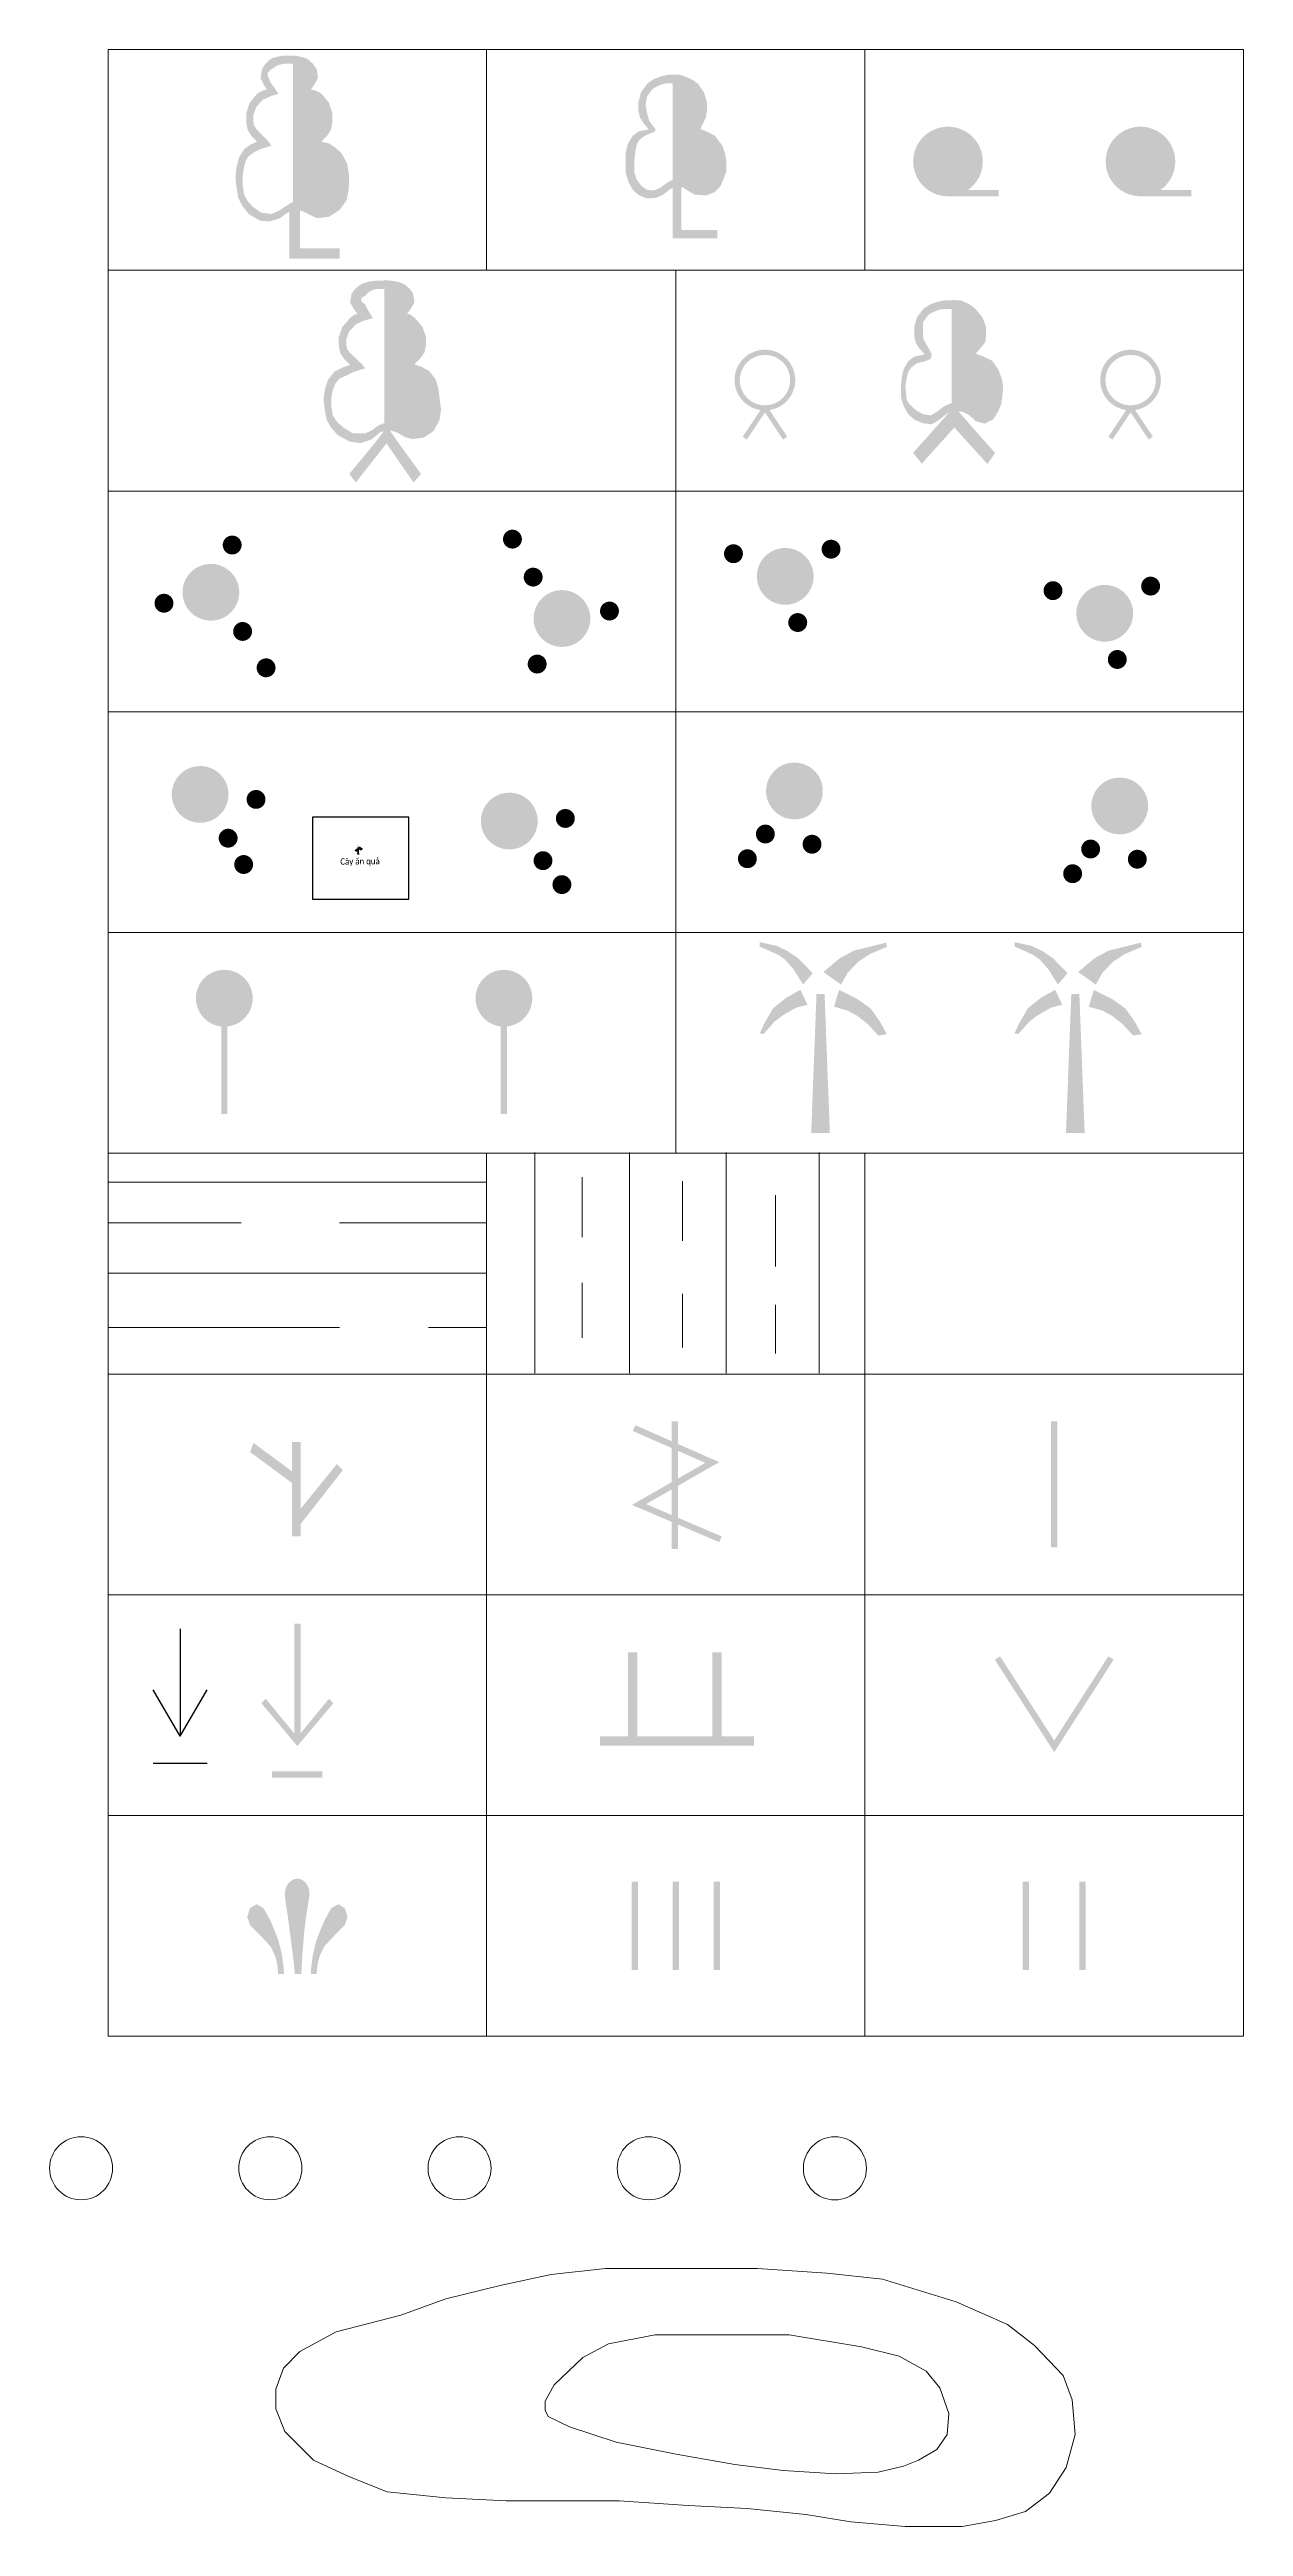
# Model space of a CAD drawing. Header units: feet. Extents: x 74374 to 92081, y 43964 to 65389.
# Drawn here: x 77376 to 77565.2, y 60294.2 to 60687 of the extents above; entities that cross this region are included whole.
import ezdxf

# ---------------------------------------------------------------- set-up
doc = ezdxf.new("R2010")
doc.units = ezdxf.units.FT
doc.header["$MEASUREMENT"] = 0
for name, color, linetype in [('HoKhoan', 20, 'Continuous'), ('Lua', 3, 'Continuous'), ('Thuc_vat', 3, 'Continuous')]:
    doc.layers.add(name, color=color, linetype=linetype)
doc.layers.add('Level 19', color=7, linetype='Continuous', lineweight=0)
doc.layers.add('Text', color=7, linetype='Continuous', lineweight=5)
doc.styles.add('TEXT500', font='calibri.ttf', dxfattribs={"height": 1})

# ---------------------------------------------------------------- blocks, each defined once
blk = doc.blocks.new('COCA.C')
at = {"layer": 'Level 19', "color": 80, "linetype": 'Continuous', "lineweight": 0}
for points in [[(-5.991999999983818, 14.0820000001695), (-5.991999999983818, 0.08200000016950071), (-6.991999999983818, 14.0820000001695), (-6.991999999983818, 0.08200000016950071)], [(0.5080000000161817, 14.0820000001695), (0.5080000000161817, 0.08200000016950071), (-0.4919999999838183, 14.0820000001695), (-0.4919999999838183, 0.08200000016950071)], [(7.008000000016182, 14.0820000001695), (7.008000000016182, 0.08200000016950071), (6.008000000016182, 14.0820000001695), (6.008000000016182, 0.08200000016950071)]]:
    blk.add_solid(points, dxfattribs=at)
blk = doc.blocks.new('COI.C')
at = {"layer": 'Level 19', "linetype": 'Continuous', "lineweight": 0}
for points in [[(-0.5100000000238651, 0), (-0.8050000000221189, 2.841000000014901), (-1.283000000024913, 6.479000000050291), (-1.615000000019791, 9.070999999996275), (-1.870000000024447, 10.59799999999814), (-2.126000000018394, 12.70900000003166), (-1.976000000024214, 13.61599999992177), (-1.52200000002631, 14.42100000008941), (-0.8750000000291038, 14.97500000009313), (-0.1080000000220025, 15.16100000008009), (0.6089999999821885, 14.97500000009313), (1.241999999983818, 14.45299999997951), (1.683999999979278, 13.65599999995902), (1.829999999972642, 12.70900000003166), (1.49399999997695, 10.52900000009686), (1.253999999971711, 9.030999999959022), (0.9509999999718275, 6.479000000050291), (0.6549999999842839, 2.841000000014901), (0.5089999999763677, 0)], [(-2.232000000018161, -0.01000000000931323), (-3.160000000018044, -0.003000000026077032), (-3.286000000021886, 1.425000000046566), (-3.616000000023632, 2.799000000115484), (-4.364000000015949, 4.384000000078231), (-5.93200000001525, 6.064999999944121), (-7.224000000016531, 7.382999999914318), (-7.625000000029104, 7.763999999966472), (-8.060000000026776, 9.083000000100583), (-7.625000000029104, 10.45399999991059), (-6.576000000015483, 11.07400000002235), (-5.501000000018394, 10.45399999991059), (-5.19800000001851, 9.980999999912456), (-4.25600000002305, 8.189000000013039), (-3.68900000002759, 6.830000000074506), (-3.07300000001851, 5.189000000013039), (-2.786000000021886, 4.027000000001863), (-2.518000000025495, 2.814000000013039), (-2.304000000018277, 1.101999999955297)]]:
    blk.add_hatch(color=80, dxfattribs=at).paths.add_polyline_path(points)
at = {"layer": 'Level 19', "linetype": 'Continuous', "lineweight": 0, "extrusion": (0, 0, -1)}
blk.add_hatch(color=80, dxfattribs=at).paths.add_polyline_path([(-2.015999999974156, -0.01000000000931323), (-2.944999999977881, -0.003000000026077032), (-3.070999999981723, 1.425000000046566), (-3.400999999983469, 2.799000000115484), (-4.149999999979627, 4.384000000078231), (-5.716999999975087, 6.064999999944121), (-7.007999999972526, 7.382999999914318), (-7.409999999974389, 7.763999999966472), (-7.84499999997206, 9.083000000100583), (-7.409999999974389, 10.45399999991059), (-6.36099999997532, 11.07400000002235), (-5.28599999997823, 10.45399999991059), (-4.983999999982188, 9.980999999912456), (-4.041999999972177, 8.189000000013039), (-3.473999999972875, 6.830000000074506), (-2.857999999978347, 5.189000000013039), (-2.570999999981723, 4.027000000001863), (-2.30299999997078, 2.814000000013039), (-2.088999999978114, 1.101999999955297)])
blk = doc.blocks.new('COTH.C')
at = {"layer": 'Level 19', "color": 80, "linetype": 'Continuous', "lineweight": 0, "extrusion": (0, 0, -1)}
for points in [[(1.455191522836685e-11, 14.00000000023283), (1.455191522836685e-11, 2.328306436538696e-10), (-0.9999999999854481, 14.00000000023283), (-0.9999999999854481, 2.328306436538696e-10)], [(-8.999999999985448, 14.00000000023283), (-8.999999999985448, 2.328306436538696e-10), (-9.999999999985448, 14.00000000023283), (-9.999999999985448, 2.328306436538696e-10)]]:
    blk.add_solid(points, dxfattribs=at)
blk = doc.blocks.new('LUA2.C')
at = {"layer": 'Level 19', "linetype": 'Continuous', "lineweight": 0, "extrusion": (0, 0, -1)}
blk.add_hatch(color=80, dxfattribs=at).paths.add_polyline_path([(-0.04099999998288695, 4.994999999646097), (-5.74299999998766, 11.78299999982119), (-5.040999999982887, 12.4949999996461), (-0.04099999998288695, 6.397999999811873), (4.959000000017113, 12.4949999996461), (5.661000000021886, 11.78299999982119)])
at = {"layer": 'Level 19', "color": 80, "linetype": 'Continuous', "lineweight": 0, "extrusion": (0, 0, -1)}
blk.add_solid([(0.4590000000171131, 6.397999999811873), (-0.540999999982887, 6.397999999811873), (0.4590000000171131, 24.39799999981187), (-0.540999999982887, 24.39799999981187)], dxfattribs=at)
at = {"layer": 'Level 19', "color": 80, "linetype": 'Continuous', "lineweight": 0}
blk.add_solid([(-4.000000000014552, -2.328306436538696e-10), (3.999999999985448, -2.328306436538696e-10), (-4.000000000014552, 0.9999999997671694), (3.999999999985448, 0.9999999997671694)], dxfattribs=at)
blk = doc.blocks.new('MAU.C')
at = {"layer": 'Level 19', "linetype": 'Continuous', "lineweight": 0}
blk.add_hatch(color=80, dxfattribs=at).paths.add_polyline_path([(-12.20899999997346, 0), (-12.20899999997346, 1.479999999981374), (-7.756999999983236, 1.479999999981374), (-7.756999999983236, 14.83700000005774), (-6.272999999971944, 14.83700000005774), (-6.272999999971944, 1.479999999981374), (5.601000000024214, 1.479999999981374), (5.601000000024214, 14.83700000005774), (7.084000000017113, 14.83700000005774), (7.084000000017113, 1.479999999981374), (12.21000000002095, 1.479999999981374), (12.21000000002095, 0)])
blk = doc.blocks.new('RAU.C')
at = {"layer": 'Level 19', "linetype": 'Continuous', "lineweight": 0}
blk.add_hatch(color=80, dxfattribs=at).paths.add_polyline_path([(-0.08899999999266583, 0.05599999963305891), (-9.509999999994761, 14.710999999661), (-8.66799999999057, 15.25099999969825), (-0.08899999999266583, 1.905999999726191), (8.490000000005239, 15.25099999969825), (9.33200000000943, 14.710999999661)])
blk = doc.blocks.new('TRB.C')
at = {"layer": 'Level 19', "color": 80, "linetype": 'Continuous', "lineweight": 0}
for points in [[(0.3519999999698484, 9.51700000022538), (-6.805000000036671, 14.79400000022724), (-0.5120000000315486, 8.301000000210479), (-7.347000000023399, 13.34000000008382)], [(0.6999999999679858, 2.328306436538696e-10), (0.6999999999679858, 14.95100000011735), (-0.6990000000369037, 2.328306436538696e-10), (-0.6990000000369037, 14.95100000011735)], [(7.347999999969034, 10.46000000019558), (6.413999999975204, 11.45000000018626), (0.3669999999692664, 1.540000000270084), (-0.4180000000342261, 2.996000000275671)]]:
    blk.add_solid(points, dxfattribs=at)
blk = doc.blocks.new('TRCO.C')
at = {"layer": 'Level 19', "color": 80, "linetype": 'Continuous', "lineweight": 0, "extrusion": (0, 0, -1)}
blk.add_solid([(0.5000000000145519, 2.328306436538696e-10), (-0.4999999999854481, 2.328306436538696e-10), (0.5000000000145519, 20.00000000023283), (-0.4999999999854481, 20.00000000023283)], dxfattribs=at)
blk = doc.blocks.new('TRDAYC')
at = {"layer": 'Level 19', "linetype": 'Continuous', "lineweight": 0, "extrusion": (0, 0, -1)}
blk.add_hatch(color=80, dxfattribs=at).paths.add_polyline_path([(-7.044999999983702, 1.087999999988824), (-7.436999999990803, 2.007999999914318), (4.547000000005937, 7.129999999888241), (-7.046999999991385, 13.78499999991618), (6.267000000007101, 19.6449999997858), (6.669000000008964, 18.72899999981746), (-4.832999999984168, 13.66699999989942), (6.785000000003492, 6.997999999905005)])
at = {"layer": 'Level 19', "color": 80, "linetype": 'Continuous', "lineweight": 0, "extrusion": (0, 0, -1)}
blk.add_solid([(0.5000000000145519, -2.328306436538696e-10), (0.5000000000145519, 20.26299999980256), (-0.4999999999854481, -2.328306436538696e-10), (-0.4999999999854481, 20.26299999980256)], dxfattribs=at)
blk = doc.blocks.new('RMNO.C')
at = {"layer": 'Level 19', "linetype": 'Continuous', "lineweight": 0}
blk.add_hatch(color=80, dxfattribs=at).paths.add_polyline_path([(-0.03946082018956076, 5.4228969742544, -102.3783065254679), (0.1168002923077438, 5.424385219113901), (0.1170000000129221, 5.422999999951571), (0.2530000000115251, 4.628000000026077), (0.2529852678999305, 4.629337299615145, 75.41067369281674), (-0.001999999993131496, 4.621999999973923), (-0.03899999998975545, 5.422000000020489)], is_closed=False)
blk.add_hatch(color=80, dxfattribs=at).paths.add_polyline_path([(-2.86699999999837, 0), (-3.531999999991967, 0.4429999999701977), (-0.2089999999880092, 5.42699999990873), (0.2100000000064028, 5.42699999990873), (3.533000000010361, 0.4429999999701977), (2.868000000002212, 0), (0.001000000003841706, 4.300999999977648)])
blk = doc.blocks.new('RCB.C')
at = {"layer": 'Level 19', "linetype": 'Continuous', "lineweight": 0}
h = blk.add_hatch(color=80, dxfattribs=at)
edge = h.paths.add_edge_path()
edge.add_arc((8.25565317668952, 12.60280912881717), 1.500011710132703, 0, 360)
h = blk.add_hatch(color=80, dxfattribs=at)
edge = h.paths.add_edge_path()
edge.add_arc((4.111668299417943, 7.131285891984589), 1.500011710132703, 0, 360)
at = {"layer": 'Level 19', "linetype": 'Continuous', "lineweight": 0, "extrusion": (0, 0, -1)}
blk.add_hatch(color=80, dxfattribs=at).paths.add_polyline_path([(3.310480332933366, -2.768398387706839, 65.62911486351433), (3.118761890335009, -2.964443063712679), (3.118417934514582, -2.96293494827114), (3.310740679735318, -2.767973073292524), (2.63169555249624, -2.025812365813181), (2.632808318827301, -2.026401730487123, 139.3897378726436), (2.565593551378697, -2.101027784170583), (2.566729788668454, -2.099001156399027), (2.63169555249624, -2.025812365813181)])
at = {"layer": 'Level 19', "linetype": 'Continuous', "lineweight": 0}
h = blk.add_hatch(color=80, dxfattribs=at)
edge = h.paths.add_edge_path()
edge.add_arc((-8.197330824565142, 0.8920458600623533), 1.500011710132703, 0, 360)
h = blk.add_hatch(color=80, dxfattribs=at)
edge = h.paths.add_edge_path()
edge.add_arc((4.174874632619321, -6.111816519987769), 1.500011710132703, 0, 360)
blk = doc.blocks.new('RCB.C_1')
at = {"layer": 'Level 19', "linetype": 'Continuous', "lineweight": 0}
h = blk.add_hatch(color=80, dxfattribs=at)
edge = h.paths.add_edge_path()
edge.add_arc((8.255959598347545, 12.60556416166946), 1.500007341059802, 0, 360)
h = blk.add_hatch(color=80, dxfattribs=at)
edge = h.paths.add_edge_path()
edge.add_arc((4.111975027946755, 7.134065771941096), 1.500007341059802, 0, 360)
at = {"layer": 'Level 19', "linetype": 'Continuous', "lineweight": 0, "extrusion": (0, 0, -1)}
blk.add_hatch(color=80, dxfattribs=at).paths.add_polyline_path([(3.310173461213708, -2.765573506243527, 65.62911486351433), (3.118456010706723, -2.961618035566062), (3.116855235537514, -2.961276477901265), (3.310342181939632, -2.765461403294466), (2.63303729519248, -2.021689263172448), (2.632501779124141, -2.023580509587191, 139.3897378726436), (2.565437046810985, -2.098723731352948), (2.63303729519248, -2.021689263172448)])
at = {"layer": 'Level 19', "linetype": 'Continuous', "lineweight": 0}
h = blk.add_hatch(color=80, dxfattribs=at)
edge = h.paths.add_edge_path()
edge.add_arc((-8.197001657215878, 0.8948703793575987), 1.500007341059802, 0, 360)
h = blk.add_hatch(color=80, dxfattribs=at)
edge = h.paths.add_edge_path()
edge.add_arc((4.175152702722698, -6.10899820108898), 1.500007341059802, 0, 360)
blk = doc.blocks.new('RBRR.C')
at = {"layer": 'Level 19', "linetype": 'Continuous', "lineweight": 0}
h = blk.add_hatch(color=80, dxfattribs=at)
edge = h.paths.add_edge_path()
edge.add_arc((-7.917129731882596, 3.735107115237042), 1.499999998895765, 0, 360)
at = {"layer": 'Level 19', "linetype": 'Continuous', "lineweight": 0, "extrusion": (0, 0, -1)}
blk.add_hatch(color=80, dxfattribs=at).paths.add_polyline_path([(1.05983611427655, -4.150167083600536, 65.62911486351433), (0.7957839520095149, -4.224091083742678), (0.7950000000128057, -4.222999999998137), (1.060000000012224, -4.150000000139698), (0.8440000000118744, -3.16800000006333), (0.8439396023750305, -3.168754160171375, 139.3897378726436), (0.7484181103936862, -3.199776086257771), (0.7490000000107102, -3.199000000022352), (0.8440000000118744, -3.16800000006333)])
at = {"layer": 'Level 19', "linetype": 'Continuous', "lineweight": 0}
h = blk.add_hatch(color=80, dxfattribs=at)
edge = h.paths.add_edge_path()
edge.add_arc((7.554743086890085, 4.45637435442768), 1.499999998895765, 0, 360)
h = blk.add_hatch(color=80, dxfattribs=at)
edge = h.paths.add_edge_path()
edge.add_arc((2.272103223993327, -7.174416846595705), 1.499999998895765, 0, 360)
blk = doc.blocks.new('RBM.C')
at = {"layer": 'Level 19', "linetype": 'Continuous', "lineweight": 0, "extrusion": (0, 0, -1)}
blk.add_hatch(color=80, dxfattribs=at).paths.add_polyline_path([(1.271342003950849, -4.508817218360491, 65.62911486351433), (1.007290217792615, -4.582741211284883), (1.007301037898287, -4.581242862273939), (1.27188551845029, -4.508655999554321), (1.055998339899816, -3.526558733661659), (1.055445441161282, -3.527405673405156, 139.3897378726436), (0.959924086695537, -3.558427591109648), (0.9615357507718727, -3.557247380376793), (1.055998339899816, -3.526558733661659)])
at = {"layer": 'Level 19', "linetype": 'Continuous', "lineweight": 0}
h = blk.add_hatch(color=80, dxfattribs=at)
edge = h.paths.add_edge_path()
edge.add_arc((-2.427170073380694, -8.067192297661677), 1.499998005593231, 0, 360)
h = blk.add_hatch(color=80, dxfattribs=at)
edge = h.paths.add_edge_path()
edge.add_arc((5.130518134334125, -7.533256365684792), 1.499998005593231, 0, 360)
h = blk.add_hatch(color=80, dxfattribs=at)
edge = h.paths.add_edge_path()
edge.add_arc((-4.059831468388438, -12.62722047767602), 1.499998005593231, 0, 360)
blk = doc.blocks.new('RBM.C_1')
at = {"layer": 'Level 19', "linetype": 'Continuous', "lineweight": 0, "extrusion": (0, 0, -1)}
blk.add_hatch(color=80, dxfattribs=at).paths.add_polyline_path([(1.273016642313451, -4.508922575158067, 65.62911486351433), (1.008966346504167, -4.582843399839476), (1.010205570375547, -4.5825340783922), (1.273581739049405, -4.510025115916505), (1.05660791695118, -3.52454063820187), (1.057131363311782, -3.5275171357207, 139.3897378726436), (0.9616105065215379, -3.558537871809676), (0.9632367845624685, -3.557015897822566), (1.05660791695118, -3.52454063820187), (1.273581739049405, -4.510025115916505)], is_closed=False)
at = {"layer": 'Level 19', "linetype": 'Continuous', "lineweight": 0}
h = blk.add_hatch(color=80, dxfattribs=at)
edge = h.paths.add_edge_path()
edge.add_arc((-2.428801373811439, -8.067278896225616), 1.499985485563626, 0, 360)
h = blk.add_hatch(color=80, dxfattribs=at)
edge = h.paths.add_edge_path()
edge.add_arc((5.128818636294454, -7.533275067456998), 1.499985485563626, 0, 360)
h = blk.add_hatch(color=80, dxfattribs=at)
edge = h.paths.add_edge_path()
edge.add_arc((-4.061405485263094, -12.62728464242537), 1.499985485563626, 0, 360)
blk = doc.blocks.new('TRGA.C')
at = {"layer": 'Level 19', "linetype": 'Continuous', "lineweight": 0, "extrusion": (0, 0, -1)}
blk.add_hatch(color=80, dxfattribs=at).paths.add_polyline_path([(3.296556105095078, 15.12595554534346, 65.62911486351433), (3.104842224463937, 14.9299094020389), (3.104999999981374, 14.93100000033155), (3.296999999991385, 15.12700000032783), (2.618999999991502, 15.86900000041351), (2.618877779474133, 15.86793581373058, 139.3897378726436), (2.551664703802089, 15.79330929159187), (2.55199999998149, 15.79500000039116), (2.618999999991502, 15.86900000041351), (3.296999999991385, 15.12700000032783)], is_closed=False)
at = {"layer": 'Level 19', "color": 80, "linetype": 'Continuous', "lineweight": 0, "extrusion": (0, 0, -1)}
blk.add_solid([(0.4809999999852153, 13.83500000042841), (0.4809999999852153, -0.1649999995715916), (-0.5190000000147847, 13.83500000042841), (-0.5190000000147847, -0.1649999995715916)], dxfattribs=at)
blk = doc.blocks.new('RBM.C_2')
at = {"layer": 'Level 19', "linetype": 'Continuous', "lineweight": 0, "extrusion": (0, 0, -1)}
blk.add_hatch(color=80, dxfattribs=at).paths.add_polyline_path([(1.271494802786037, -4.509713641367853, 65.62911486351433), (1.007441210094839, -4.583638423355296), (1.006848802266177, -4.580489085521549), (1.272909006976988, -4.508559624431655), (1.056833157665096, -3.52685705665499), (1.055595725949388, -3.528295322321355, 139.3897378726436), (0.9600737221771851, -3.559317556209862), (0.9623736191424541, -3.557475838344544), (1.056833157665096, -3.52685705665499), (1.272909006976988, -4.508559624431655)], is_closed=False)
at = {"layer": 'Level 19', "linetype": 'Continuous', "lineweight": 0}
h = blk.add_hatch(color=80, dxfattribs=at)
edge = h.paths.add_edge_path()
edge.add_arc((-2.427334278414492, -8.068113019922748), 1.500008687023925, 0, 360)
h = blk.add_hatch(color=80, dxfattribs=at)
edge = h.paths.add_edge_path()
edge.add_arc((5.130408248573076, -7.534180457470939), 1.500008687023925, 0, 360)
h = blk.add_hatch(color=80, dxfattribs=at)
edge = h.paths.add_edge_path()
edge.add_arc((-4.060011625871994, -12.62817211868241), 1.500008687023925, 0, 360)
blk = doc.blocks.new('TRDA.C')
at = {"layer": 'Level 19', "linetype": 'Continuous', "lineweight": 0}
for points in [[(-1.287999999985914, 23.52700000023469), (-2.741999999983818, 25.87900000018999), (-4.173999999984517, 27.50800000014715), (-5.223999999987427, 28.2410000001546), (-8.155999999988126, 29.55500000016764), (-8.155999999988126, 30.24900000030175), (-5.538999999989755, 29.68500000028871), (-3.779999999984284, 28.85600000014529), (-2.048999999984517, 27.68900000024587), (0.246000000013737, 25.32700000028126)], [(4.724000000016531, 23.52700000023469), (1.927000000010594, 25.52300000027753), (4.554000000018277, 27.71700000017881), (6.708000000013271, 28.88500000024214), (11.87900000001537, 30.18100000033155), (12.00800000001618, 29.49900000030175), (9.387000000016997, 28.39900000020862), (7.481000000014319, 27.16500000027008), (5.772000000011758, 25.37700000032783)], [(-7.563999999983935, 15.67800000030547), (-8.155999999988126, 15.79700000025332), (-7.444999999977881, 17.37000000034459), (-6.023999999990338, 19.789000000339), (-3.959999999977299, 21.43600000021979), (-1.710999999981141, 22.68700000015087), (-0.5939999999827705, 20.32500000018626), (-2.342999999978929, 19.87500000023283), (-4.422999999980675, 18.69500000029802), (-5.79299999999057, 17.67400000034831)], [(1.455191522836685e-11, 2.328306436538696e-10), (1.455191522836685e-11, 0.008000000147148967), (0.0003053296491548306, 0.008000000147148965), (0.8400000000110595, 22.00900000031106), (0.8400000000110595, 22.01700000022538), (2.121000000013737, 22.01700000022538), (2.121000000013737, 22.00900000031106), (2.960694670375641, 0.008000000147148967), (2.961000000010245, 0.008000000147148967), (2.961000000010245, 2.328306436538696e-10), (2.960694670375641, 0.008000000147148967), (0.0003053296491548306, 0.008000000147148965)], [(10.67200000002049, 15.43000000016764), (8.953000000023167, 17.26800000015646), (7.351000000009662, 18.54300000029616), (5.750000000014552, 19.40600000019185), (3.607000000018161, 20.02600000030361), (4.425000000017462, 22.68700000015087), (7.334000000017113, 21.2320000003092), (9.437000000019907, 19.72100000013597), (10.85300000001735, 17.72500000032596), (12.00800000001618, 15.66700000036508)]]:
    blk.add_hatch(color=80, dxfattribs=at).paths.add_polyline_path(points)
blk = doc.blocks.new('RMAN1')
at = {"layer": 'Level 19', "linetype": 'Continuous', "lineweight": 0}
for points in [[(-3.748000000035972, 6.244999999646097), (-5.549000000028173, 6.478999999817461), (-7.444000000032247, 7.513999999733642), (-8.589000000036322, 8.778999999631196), (-9.245000000024447, 10.05899999965914), (-9.508000000030734, 11.59599999967031), (-9.68900000002759, 13.22299999976531), (-9.491000000023632, 14.72199999960139), (-9.012000000031549, 16.25899999961257), (-7.952000000033877, 17.57599999965169), (-6.646000000022468, 18.24999999976717), (-5.485000000029686, 18.61199999973178), (-5.76300000003539, 18.93099999963306), (-6.404000000024098, 19.56699999980628), (-7.049000000028173, 20.52099999971688), (-7.287000000025728, 21.64799999981187), (-7.287000000025728, 23.05599999963306), (-6.730000000025029, 24.63999999966472), (-5.485000000029686, 26.09099999978207), (-4.743000000031316, 26.63199999975041), (-4.283000000024913, 26.68299999972805), (-4.913000000029569, 27.53799999970943), (-5.485000000029686, 28.53099999972619), (-5.259000000034575, 29.89999999967404), (-4.751000000032946, 30.62499999976717), (-4.017000000036205, 31.25599999981932), (-3.473000000027241, 31.56699999980628), (-2.554000000032829, 31.83799999975599), (-1.598000000027241, 31.98199999961071), (-1.054000000032829, 31.98199999961071), (0.04599999997299165, 31.98199999961071), (0.04599999997299165, 30.69499999959953), (-0.808000000033644, 30.69499999959953), (-1.168000000034226, 30.69499999959953), (-1.805000000036671, 30.56499999971129), (-2.369000000035157, 30.29299999959767), (-2.582000000023982, 30.14999999967404), (-3.082000000023982, 29.60599999967963), (-3.683000000033644, 29.29599999962375), (-3.683000000033644, 28.70399999967776), (-3.082000000023982, 28.210999999661), (-2.845000000030268, 27.66699999966659), (-2.574000000036904, 27.21499999961816), (-1.88100000002305, 26.03999999980442), (-3.082000000023982, 25.72799999965355), (-3.88100000002305, 25.41799999959767), (-4.582000000023982, 25.05499999970198), (-5.634000000034575, 23.97199999960139), (-6.085000000035507, 22.7019999998156), (-6.085000000035507, 21.75599999981932), (-5.932000000029802, 21.12599999969825), (-5.416000000026543, 20.43899999978021), (-4.864000000030501, 19.94799999962561), (-4.25500000003376, 19.36299999966286), (-3.586000000024796, 18.7339999997057), (-3.082000000023982, 18.09899999969639), (-4.892000000036205, 17.55399999977089), (-6.085000000035507, 16.97099999967031), (-7.162000000025728, 16.46999999973923), (-7.847000000023399, 15.65499999979511), (-8.291000000026543, 14.44099999964237), (-8.488000000026659, 13.22299999976531), (-8.488000000026659, 12.14099999959581), (-8.2220000000234, 10.55999999982305), (-7.436000000030617, 9.475999999791384), (-6.440000000031432, 8.619999999646097), (-5.025000000023283, 7.804999999701977), (-3.087000000028638, 7.793999999761581), (-2.039000000033411, 8.266999999759719), (-1.047000000035041, 9.03499999968335), (0.04599999997299165, 9.46199999959208), (0.04599999997299165, 8.175999999744818), (-0.7160000000294531, 7.971999999601394), (-2.114000000030501, 6.819999999599531)], [(4.349999999976717, 6.888999999733642), (3.197999999974854, 7.204999999608845), (2.09499999997206, 7.853999999817461), (1.226999999969848, 8.175999999744818), (-0.08200000002398156, 8.292999999597669), (-0.08200000002398156, 32.09999999962747), (1.03699999996752, 31.98199999961071), (1.947999999974854, 31.85199999972247), (2.822999999974854, 31.57899999967776), (3.338999999963562, 31.25599999981932), (4.032999999966705, 30.63399999961257), (4.511999999973341, 29.90799999982119), (4.725999999966007, 28.56099999975413), (4.152999999976601, 27.56799999973737), (3.523999999975786, 26.71299999975599), (3.983999999967637, 26.67499999981374), (4.725999999966007, 26.12999999965541), (5.974999999976717, 24.69199999980628), (6.527999999976601, 23.11599999968894), (6.527999999976601, 21.71799999964423), (6.293999999965308, 20.59099999978207), (5.644999999974971, 19.64999999967404), (5.007999999972526, 19.02299999981187), (4.725999999966007, 18.70299999974668), (5.825999999971827, 18.34899999969639), (7.051999999966938, 17.67599999974482), (8.059999999968568, 16.37199999974109), (8.518999999971129, 14.84299999964423), (8.7039999999688, 13.35199999972247), (8.929999999963911, 11.55699999979697), (8.675999999963096, 9.846999999601394), (7.764999999970314, 8.175999999744818), (6.180999999967753, 7.113999999593943)], [(-4.575000000026193, -2.328306436538696e-10), (-5.616000000023632, 1.361999999731779), (-2.334000000031665, 5.321999999694526), (0.426999999966938, 8.81899999966845), (1.917999999976018, 6.638999999733642), (5.755999999964843, 1.361999999731779), (4.575999999971827, -2.328306436538696e-10), (0.2759999999689171, 6.199999999720603)]]:
    blk.add_hatch(color=7, dxfattribs=at).paths.add_polyline_path(points)
blk = doc.blocks.new('RMAN2')
at = {"layer": 'Level 19', "linetype": 'Continuous', "lineweight": 0}
for points in [[(-3.598000000027241, 6.274999999906868), (-4.999000000025262, 6.429999999934807), (-6.402000000016415, 7.023999999742955), (-7.351000000024214, 7.876999999862164), (-8.05700000001525, 9.075999999884516), (-8.505000000019209, 10.56999999983236), (-8.505000000019209, 12.11599999992177), (-8.416000000026543, 13.56399999978021), (-8.066000000020722, 15.05799999996088), (-7.327000000019325, 16.30799999996088), (-6.416000000026543, 17.00999999977648), (-4.747000000017579, 17.36399999982677), (-4.999000000025262, 17.65599999995902), (-5.556000000025961, 18.2589999998454), (-6.164000000018859, 19.20699999993667), (-6.416000000026543, 20.2589999998454), (-6.416000000026543, 21.65399999986403), (-5.990000000019791, 23.20099999988452), (-4.990000000019791, 24.54899999988265), (-4.196000000025379, 25.10099999979138), (-3.715000000025611, 25.34099999978207), (-2.878000000026077, 25.64799999981187), (-2.289000000018859, 25.78899999987334), (-1.606000000028871, 25.94499999983236), (-0.9750000000203727, 25.94499999983236), (-0.4430000000284053, 25.94499999983236), (-0.1810000000259606, 25.94499999983236), (-0.1810000000259606, 24.53899999987334), (-0.7980000000243308, 24.53899999987334), (-1.312000000019907, 24.53899999987334), (-1.822000000014668, 24.53899999987334), (-2.443000000028405, 24.43999999994412), (-3.21400000002177, 24.14399999985471), (-3.836000000024796, 23.84699999983422), (-4.24800000002142, 23.50699999975041), (-5.0230000000156, 22.47399999992922), (-5.0230000000156, 21.2589999998454), (-5.0230000000156, 20.36699999985285), (-4.925000000017462, 19.78699999977835), (-4.649000000019441, 19.24899999983609), (-4.327000000019325, 18.65599999995902), (-3.953000000023167, 18.07599999988452), (-3.63100000002305, 17.28299999982119), (-3.78000000002794, 16.64699999988079), (-4.729000000021188, 16.25099999993108), (-5.968000000022585, 15.96899999980815), (-6.818000000028405, 15.33199999993667), (-7.360000000015134, 14.59599999990314), (-7.65500000002794, 13.36599999992177), (-7.808000000019092, 12.28999999980442), (-7.58900000002177, 10.08399999979883), (-7.079000000027008, 9.395999999949709), (-6.13100000002305, 8.513999999733642), (-5.0230000000156, 7.876999999862164), (-3.794000000023516, 7.679999999934807), (-2.803000000028987, 8.273999999742955), (-1.724000000016531, 9.084999999962747), (-1.083000000027823, 9.414999999804422), (-0.0500000000174623, 9.786999999778345), (-0.0500000000174623, 8.381999999750406), (-0.8550000000250293, 8.174999999813735), (-1.298000000024331, 7.910999999847263), (-2.345000000015716, 7.065999999875203)], [(4.794999999983702, 6.384999999776483), (3.365999999979977, 6.759999999776483), (2.407999999981257, 7.660999999847263), (1.407999999981257, 8.207999999867752), (0.5059999999793945, 8.381999999750406), (-0.4970000000175787, 8.658999999752268), (-0.4970000000175787, 25.9859999998007), (0.4079999999812571, 25.94499999983236), (0.8659999999799766, 25.94499999983236), (1.365999999979977, 25.74699999974109), (1.823999999978696, 25.54899999988265), (2.151999999972759, 25.39699999988079), (2.650999999983469, 25.10099999979138), (3.332999999984168, 24.54899999988265), (4.431999999971595, 23.20999999996275), (4.978999999977532, 21.67299999995157), (4.978999999977532, 20.29199999989942), (4.824999999982538, 19.24899999983609), (4.23599999997532, 18.50399999995716), (3.7269999999844, 17.91099999984726), (3.332999999984168, 17.46299999975599), (4.356999999974505, 17.10899999993853), (5.922999999980675, 16.37399999983609), (6.838999999978114, 15.1339999998454), (7.46999999997206, 13.55099999974482), (7.702999999979511, 12.2589999998454), (7.534999999974389, 10.56999999983236), (7.380999999979394, 9.428999999770895), (6.936999999976251, 8.381999999750406), (6.132999999972526, 7.076999999815598)], [(5.206999999980326, -0.04300000006332994), (-0.03700000002572779, 5.769999999785796), (-5.207000000023982, 0.04299999983049929), (-6.591000000014901, 1.753999999957159), (-0.03700000002572779, 9.084999999962747), (2.887999999977183, 5.703999999910593), (6.411999999982072, 1.753999999957159)]]:
    blk.add_hatch(color=7, dxfattribs=at).paths.add_polyline_path(points)
blk = doc.blocks.new('RLA1')
at = {"layer": 'Level 19', "linetype": 'Continuous', "lineweight": 0}
for points in [[(-3.076000000000931, 5.920999999856576), (-4.661000000007334, 6.029999999795109), (-6.437000000005355, 7.099999999860302), (-7.502999999996973, 8.448999999789521), (-8.125, 9.74599999981001), (-8.36699999999837, 11.32599999988452), (-8.538000000000466, 12.94899999978952), (-8.377999999996973, 14.48099999991246), (-7.98399999999674, 16.06299999984913), (-7.120999999999185, 17.40899999975227), (-6.062000000005355, 18.1569999998901), (-5.123000000006869, 18.52899999986403), (-5.385999999998603, 18.8499999998603), (-5.994000000006054, 19.45699999970384), (-6.605000000010477, 20.43299999972805), (-6.830000000001746, 21.59299999987707), (-6.830000000001746, 23.08099999977276), (-6.302999999999884, 24.70299999974668), (-5.123000000006869, 26.1449999997858), (-4.171000000002095, 26.69699999969453), (-3.576000000000931, 26.78899999987334), (-4.091000000000349, 27.67599999974482), (-4.554000000003725, 28.64899999974295), (-4.339000000007218, 30.04199999989942), (-3.877000000007683, 30.78599999984726), (-3.201000000000931, 31.4839999997057), (-2.692999999999302, 31.80299999983981), (-1.842000000004191, 32.04599999985658), (-0.9499999999970896, 32.22799999988638), (-0.4429999999993015, 32.22799999988638), (0.5690000000031432, 32.22799999988638), (0.5690000000031432, 30.93699999991804), (-0.3629999999975553, 30.93699999991804), (-0.7450000000098953, 30.93699999991804), (-1.448000000003958, 30.79599999985658), (-2.070000000006985, 30.5659999998752), (-2.304000000003725, 30.3839999998454), (-2.809999999997672, 30.07199999969453), (-3.415000000008149, 29.49599999981001), (-3.415000000008149, 28.93399999989197), (-3.24100000000908, 28.60399999981746), (-3.014999999999418, 28.03699999977835), (-2.385000000009313, 27.11699999985285), (-1.70700000000943, 26.1449999997858), (-2.845000000001164, 25.81199999991804), (-3.603000000002794, 25.49099999968894), (-4.267000000007101, 25.16699999989942), (-5.263000000006286, 23.99799999990501), (-5.69100000000617, 22.73799999989569), (-5.69100000000617, 21.71399999991991), (-5.547000000005937, 21.06999999983236), (-5.059000000008382, 20.36499999975786), (-4.533999999999651, 19.8499999998603), (-3.956000000005588, 19.29499999969266), (-3.323000000003958, 18.58899999991991), (-2.845000000001164, 17.94499999983236), (-4.561000000001513, 17.38299999991432), (-5.69100000000617, 16.8249999997206), (-6.45700000000943, 16.26299999980256), (-6.945000000006985, 15.42699999990873), (-7.254000000000815, 14.16899999976158), (-7.399000000004889, 12.96099999989383), (-7.399000000004889, 11.83999999985099), (-7.173999999999069, 10.15799999982119), (-6.517000000007101, 9.041999999899417), (-5.672000000005937, 8.155999999726191), (-4.482000000003609, 7.319999999832362), (-2.845000000001164, 7.086999999824911), (-1.639999999999418, 7.608999999705702), (-0.6920000000100117, 8.253999999724329), (0.5690000000031432, 9.019999999785796), (0.5690000000031432, 7.729999999748543), (-0.6240000000107102, 7.086999999824911), (-1.448000000003958, 6.442999999737367)], [(4.351999999998952, 6.442999999737367), (3.077999999994063, 7.047999999718741), (2.244999999995343, 7.488999999826774), (1.271999999997206, 7.729999999748543), (0.5690000000031432, 7.729999999748543), (0.5690000000031432, 32.22799999988638), (0.9899999999906868, 32.22799999988638), (1.707999999998719, 32.04599999985658), (2.605999999999767, 31.81199999991804), (3.139999999999418, 31.4839999997057), (3.861999999993714, 30.78599999984726), (4.351999999998952, 30.05099999974482), (4.552999999999884, 28.66299999970943), (4.010999999998603, 27.68499999982305), (3.415999999997439, 26.80699999979697), (4.063999999998487, 26.71999999973923), (5.122999999992317, 26.16199999977835), (6.307000000000698, 24.7249999998603), (6.830000000001746, 23.10199999972247), (6.830000000001746, 21.62299999990501), (6.60899999999674, 20.46299999975599), (5.993999999991502, 19.49499999987893), (5.389999999999418, 18.89199999975972), (5.122999999992317, 18.56799999973737), (6.342999999993481, 18.27799999970011), (7.400999999998021, 17.53399999975227), (8.311000000001513, 16.68999999971129), (9.161999999996624, 15.12099999981001), (9.480999999999767, 13.24999999976717), (9.427999999999884, 11.08099999977276), (9.057000000000698, 9.211999999824911), (7.967999999993481, 7.729999999748543), (6.288000000000466, 6.653999999864027)], [(0, -2.328306436538696e-10), (0, 7.729999999748543), (1.69999999999709, 7.729999999748543), (1.69999999999709, 1.668999999761581), (7.967999999993481, 1.668999999761581), (7.967999999993481, -2.328306436538696e-10)]]:
    blk.add_hatch(color=7, dxfattribs=at).paths.add_polyline_path(points)
blk = doc.blocks.new('RLA2')
at = {"layer": 'Level 19', "linetype": 'Continuous', "lineweight": 0}
for points in [[(-4.116000000023632, 6.334000000031665), (-5.436000000016065, 6.903999999864027), (-6.346000000019558, 7.756999999983236), (-7.024000000019441, 8.962999999988824), (-7.461000000024796, 10.4660000000149), (-7.461000000024796, 12.02499999990687), (-7.461000000024796, 13.48699999996461), (-7.112000000022817, 14.98999999999069), (-6.355000000025029, 16.25099999993108), (-5.426000000021304, 16.95699999993667), (-3.792000000015832, 17.30499999993481), (-4.037000000025728, 17.60800000000745), (-4.576000000015483, 18.21299999998882), (-5.181000000025961, 19.16200000001118), (-5.426000000021304, 20.22099999990314), (-5.426000000021304, 21.62800000002608), (-5.012000000016997, 23.18699999991804), (-4.037000000025728, 24.54399999999441), (-3.26400000002468, 25.09899999992922), (-2.795000000027358, 25.3410000000149), (-1.979000000021188, 25.65299999993294), (-1.406000000017229, 25.79999999981374), (-0.7410000000236323, 25.95099999988452), (-0.1270000000222353, 25.95099999988452), (0.3909999999741558, 25.95099999988452), (0.6469999999826541, 25.95099999988452), (0.6469999999826541, 24.58499999996275), (0.04599999997299165, 24.58499999996275), (-0.4550000000162981, 24.58499999996275), (-0.9520000000193249, 24.58499999996275), (-1.55700000001525, 24.48899999982677), (-2.30700000001525, 24.1909999998752), (-2.914000000018859, 23.89299999992363), (-3.31500000001688, 23.54000000003725), (-4.070000000021537, 22.50399999995716), (-4.290000000022701, 21.18399999989197), (-4.169000000023516, 20.39899999997579), (-4.024000000019441, 19.77099999994971), (-3.887000000016997, 19.22600000002421), (-3.728000000017346, 18.62999999988824), (-2.671000000016647, 17.25699999998324), (-2.911000000021886, 16.89500000001863), (-3.546000000016647, 16.65099999983795), (-4.229000000021188, 16.37599999993108), (-4.981000000014319, 15.89799999981187), (-5.53000000002794, 15.30199999990873), (-5.827000000019325, 14.26599999982864), (-5.996000000013737, 13.16599999996834), (-6.104000000021188, 12.07999999984168), (-6.104000000021188, 10.58499999996275), (-5.741000000023632, 9.397999999811873), (-4.966000000014901, 8.351999999955297), (-4.070000000021537, 7.716000000014901), (-2.917000000015832, 7.602999999886379), (-1.94800000001851, 8.062999999849126), (-0.9190000000235159, 8.810999999986961), (-0.3050000000221189, 9.165000000037253), (0.6779999999853317, 9.557999999960884), (0.6779999999853317, 8.192000000039116), (-0.09500000001571607, 7.990999999921769), (-0.5270000000164146, 7.733999999938533), (-1.534000000014203, 6.912999999942258), (-2.618000000016764, 6.454999999841675)], [(5.281999999977415, 6.825999999884516), (3.502999999982421, 6.939999999944121), (2.496999999973923, 7.527000000001863), (1.652999999976601, 8.076999999815598), (0.6919999999809079, 8.192000000039116), (-1.455191522836685e-11, 8.192000000039116), (-1.455191522836685e-11, 25.95099999988452), (0.6379999999771826, 25.95099999988452), (1.156999999977415, 25.95099999988452), (1.738999999972293, 25.75), (2.271999999982654, 25.54799999995157), (2.640999999974156, 25.39599999994971), (3.213999999978114, 25.09899999992922), (4.007999999972526, 24.54399999999441), (4.948999999978696, 23.18699999991804), (5.42699999998149, 21.64199999999255), (5.42699999998149, 20.22999999998137), (5.267999999981839, 19.17599999997765), (4.908999999985099, 18.42799999983981), (4.589999999981956, 17.82799999997951), (4.356999999974505, 17.36899999994785), (5.281999999977415, 17.02099999994971), (6.701999999975669, 16.27499999990687), (7.86899999997695, 14.73099999991246), (8.348999999972875, 13.2819999998901), (8.528999999980442, 12.01399999996647), (8.528999999980442, 10.68399999989197), (8.003999999986263, 9.251999999862164), (7.524999999979627, 8.192000000039116), (6.670999999972992, 7.348999999929219)], [(-1.455191522836685e-11, 0), (-1.455191522836685e-11, 8.875999999931082), (1.357999999978347, 8.875999999931082), (1.357999999978347, 1.36199999996461), (7.092999999978929, 1.36199999996461), (7.092999999978929, 0)]]:
    blk.add_hatch(color=7, dxfattribs=at).paths.add_polyline_path(points)
blk = doc.blocks.new('RTHU.C')
at = {"layer": 'Level 19', "linetype": 'Continuous', "lineweight": 0, "extrusion": (0, 0, -1)}
blk.add_hatch(color=80, dxfattribs=at).paths.add_polyline_path([(3.131862636684673, 1.772509458009154, 249.4104642318979), (3.078999999997905, 1.724000000394881), (3.131999999997788, 1.773000000277534), (3.896756651127362, 1.119417271343991, 222.4763836115181), (3.82499999999709, 1.05100000044331), (3.896999999997206, 1.119000000413507)])
at = {"layer": 'Level 19', "color": 80, "linetype": 'Continuous', "lineweight": 0, "extrusion": (0, 0, -1)}
blk.add_solid([(-0.001999999993131496, 0.5710000002291054), (-8.001999999993131, 0.5710000002291054), (-0.001999999993131496, -0.4289999997708946), (-8.001999999993131, -0.4289999997708946)], dxfattribs=at)
blk = doc.blocks.new('luanuoc')
at = {"layer": 'Lua'}
for p, q in [((0, 2.5), (0, 0.5)), ((0, 0.5), (-0.5, 1.366025403784988)), ((0, 0.5), (0.5, 1.366025403784988)), ((-0.5, 0), (0.5, 0))]:
    blk.add_line(p, q, dxfattribs=at)
blk = doc.blocks.new('Cay-An-Qua')
at = {"true_color": 0xf26722}
h = blk.add_hatch(color=30, dxfattribs=at)
edge = h.paths.add_edge_path()
edge.add_ellipse((-0.5010431042173877, 1.491461164318025), major_axis=(-0.1042105923040379, 0.01673572463838433), ratio=0.5407731432809711, start_angle=0, end_angle=360)
edge = h.paths.add_edge_path()
edge.add_ellipse((0.7488190280273557, 1.964061042293906), major_axis=(-0.09042920515710201, -0.042616145207329), ratio=0.5925966323893528, start_angle=0, end_angle=360)
at = {"true_color": 0x58ba48}
h = blk.add_hatch(color=85, dxfattribs=at)
edge = h.paths.add_edge_path()
edge.add_ellipse((-0.1980695707025006, 2.066665924619883), major_axis=(0.124465456811715, -0.4858212981171793), ratio=0.1534299715979925, start_angle=0, end_angle=360)
h = blk.add_hatch(color=85, dxfattribs=at)
edge = h.paths.add_edge_path()
edge.add_line((-0.05380560527555645, 1.696720813866705), (0.0676437709480524, 2.198338227812201))
edge.add_arc((-0.8364805410383269, 2.417240783106536), 0.9302467953152789, 346.3897113347543, 409.6631107715806)
edge.add_line((-0.2343497622059658, 3.126323025207967), (-0.06949933525174856, 2.848247127141804))
edge.add_arc((-0.7838409409159794, 2.424767351709306), 0.8304330494205351, -12.437620770998308, 30.660534735339127, ccw=False)
edge.add_line((0.02710273442789912, 2.245911530219018), (-0.05380560539197177, 1.696720813866705))
at = {"color": 116, "true_color": 0x136734}
for p, q in [((-0.05597354471683502, -0.001712774392217398), (-0.01669979305006564, 0.5457498547621071)), ((0.2940753118600696, 0.008998622186481953), (-0.05597354471683502, -0.001712774392217398)), ((-0.01669979305006564, 0.5457498547621071), (-0.04267678339965641, 1.477423390839249)), ((-0.01669979305006564, 0.5457498547621071), (-0.03917661670129746, 1.280293286312371)), ((0, 0), (-0.01669979305006564, 0.5457498547621071)), ((-0.01289348804857582, 1.181115732062608), (0.06340886640828103, 0.01443037856370211)), ((0.2940753118600696, 0.008998622186481953), (0, 0))]:
    blk.add_line(p, q, dxfattribs=at)
for centre, radius, start, end in [((-0.2817467162385583, 1.416713323909789), 0.2466579515233124, 14.24865788580338, 157.4954812024342), ((-0.2712354228133336, 1.397892583627254), 0.2601555000386595, 333.125700678319, 145.9111107714456), ((4.128522801562212, 0.9538194048218429), 4.165260029926287, 166.6743106529757, 185.6222725105932), ((7.341512427083217, 0.7375002368353307), 7.360710243258517, 170.8038290564224, 181.4927541281406), ((0.4063122558873147, 1.866242805961519), 0.3343101127610985, 11.92266289542686, 171.8123555537059)]:
    blk.add_arc(centre, radius, start, end, dxfattribs=at)
at = {"color": 8}
blk.add_arc((0.4063122558873147, 1.866242805961519), 0.3343101127610979, 11.92266289542686, 171.8123555537059, dxfattribs=at)
at = {"color": 244, "true_color": 0x991b1e}
for centre, major_axis, ratio in [((-0.5395401132991537, 1.210773644968867), (-0.3434246069737386, 0.02730908696441002), 0.7520765080928131), ((0.8712045091670007, 1.676751055754721), (-0.3103324203780196, -0.1633598953017053), 0.8890003495020161)]:
    blk.add_ellipse(centre, major_axis=major_axis, ratio=ratio, dxfattribs=at)
at = {"color": 8}
for centre, major_axis, ratio in [((-0.5010431042173877, 1.491461164318025), (-0.1042105923040379, 0.01673572463838432), 0.5407731432809711), ((0.7488190280273557, 1.964061042293906), (-0.09042920515710201, -0.042616145207329), 0.5925966323893528)]:
    blk.add_ellipse(centre, major_axis=major_axis, ratio=ratio, dxfattribs=at)

msp = doc.modelspace()

# ---------------------------------------------------------------- linework, layer by layer
at = {"layer": 'HoKhoan'}
msp.add_lwpolyline([(77432.94434502051, 60565.24051664409), (77417.64327291044, 60565.24051664409), (77417.64327291044, 60552.24372183542), (77432.94434502051, 60552.24372183542)], close=True, dxfattribs=at)
at = {"layer": 'Level 19', "color": 7, "linetype": 'Continuous', "lineweight": 13}
for p, q in [((77445.24372638002, 60686.95106714791), (77385.24372638002, 60686.95106714791)), ((77385.24372638002, 60686.95106714791), (77385.24372638002, 60651.95106714791)), ((77445.24372638002, 60686.95106714791), (77445.24372638002, 60651.95106714791)), ((77445.24372638002, 60686.95106714791), (77505.24372638002, 60686.95106714791)), ((77565.24372638002, 60686.95106714791), (77505.24372638002, 60686.95106714791)), ((77505.24372638002, 60686.95106714791), (77505.24372638002, 60651.95106714791)), ((77565.24372638002, 60686.95106714791), (77565.24372638002, 60651.95106714791)), ((77475.24372638002, 60651.95106714791), (77385.24372638002, 60651.95106714791)), ((77385.24372638002, 60651.95106714791), (77385.24372638002, 60616.95106714791)), ((77565.24372638002, 60651.95106714791), (77475.24372638002, 60651.95106714791)), ((77475.24372638002, 60651.95106714791), (77475.24372638002, 60616.95106714791)), ((77565.24372638002, 60651.95106714791), (77565.24372638002, 60616.95106714791)), ((77475.24372638002, 60616.95106714791), (77385.24372638002, 60616.95106714791)), ((77385.24372638002, 60616.95106714791), (77385.24372638002, 60581.95106714791)), ((77565.24372638002, 60616.95106714791), (77475.24372638002, 60616.95106714791)), ((77475.24372638002, 60616.95106714791), (77475.24372638002, 60581.95106714791)), ((77565.24372638002, 60616.95106714791), (77565.24372638002, 60581.95106714791)), ((77475.24372638002, 60581.95106714791), (77385.24372638002, 60581.95106714791)), ((77385.24372638002, 60581.95106714791), (77385.24372638002, 60546.95106714791)), ((77565.24372638002, 60581.95106714791), (77475.24372638002, 60581.95106714791)), ((77475.24372638002, 60581.95106714791), (77475.24372638002, 60546.95106714791)), ((77565.24372638002, 60581.95106714791), (77565.24372638002, 60546.95106714791)), ((77475.24372638002, 60546.95106714791), (77385.24372638002, 60546.95106714791)), ((77385.24372638002, 60546.95106714791), (77385.24372638002, 60511.95106714791)), ((77565.24372638002, 60546.95106714791), (77475.24372638002, 60546.95106714791)), ((77475.24372638002, 60546.95106714791), (77475.24372638002, 60511.95106714791)), ((77565.24372638002, 60546.95106714791), (77565.24372638002, 60511.95106714791)), ((77475.24372638002, 60511.95106714791), (77385.24372638002, 60511.95106714791)), ((77385.24372638002, 60511.95106714791), (77385.24372638002, 60476.95106714791)), ((77445.24372638002, 60511.95106714791), (77445.24372638002, 60476.95106714791)), ((77565.24372638002, 60511.95106714791), (77475.24372638002, 60511.95106714791)), ((77505.24372638002, 60511.95106714791), (77505.24372638002, 60476.95106714791)), ((77565.24372638002, 60511.95106714791), (77565.24372638002, 60476.95106714791)), ((77475.24372638002, 60476.95106714791), (77385.24372638002, 60476.95106714791)), ((77385.24372638002, 60476.95106714791), (77385.24372638002, 60441.95106714791)), ((77445.24372638002, 60476.95106714791), (77445.24372638002, 60441.95106714791)), ((77565.24372638002, 60476.95106714791), (77475.24372638002, 60476.95106714791)), ((77505.24372638002, 60476.95106714791), (77505.24372638002, 60441.95106714791)), ((77565.24372638002, 60476.95106714791), (77565.24372638002, 60441.95106714791)), ((77385.24372638002, 60441.95106714791), (77385.24372638002, 60406.95106714791)), ((77385.24372638002, 60441.95106714791), (77445.24372638002, 60441.95106714791)), ((77445.24372638002, 60441.95106714791), (77445.24372638002, 60406.95106714791)), ((77445.24372638002, 60441.95106714791), (77505.24372638002, 60441.95106714791)), ((77505.24372638002, 60441.95106714791), (77505.24372638002, 60406.95106714791)), ((77505.24372638002, 60441.95106714791), (77565.24372638002, 60441.95106714791)), ((77565.24372638002, 60441.95106714791), (77565.24372638002, 60406.95106714791)), ((77385.24372638002, 60406.95106714791), (77385.24372638002, 60371.95106714791)), ((77385.24372638002, 60406.95106714791), (77445.24372638002, 60406.95106714791)), ((77445.24372638002, 60406.95106714791), (77445.24372638002, 60371.95106714791)), ((77445.24372638002, 60406.95106714791), (77505.24372638002, 60406.95106714791)), ((77505.24372638002, 60406.95106714791), (77505.24372638002, 60371.95106714791)), ((77505.24372638002, 60406.95106714791), (77565.24372638002, 60406.95106714791)), ((77565.24372638002, 60406.95106714791), (77565.24372638002, 60371.95106714791)), ((77385.24372638002, 60371.95106714791), (77445.24372638002, 60371.95106714791)), ((77445.24372638002, 60371.95106714791), (77505.24372638002, 60371.95106714791)), ((77505.24372638002, 60371.95106714791), (77565.24372638002, 60371.95106714791))]:
    msp.add_line(p, q, dxfattribs=at)
at = {"layer": 'Level 19', "color": 4, "linetype": 'Continuous', "lineweight": 0}
for p, q in [((77452.89372637999, 60477.07106714802), (77452.89372637999, 60512.07106714802)), ((77467.92972638001, 60477.07106714802), (77467.92972638001, 60512.07106714802)), ((77483.25472638002, 60477.07106714802), (77483.25472638002, 60512.07106714802)), ((77498.00172638, 60477.07106714802), (77498.00172638, 60512.07106714802)), ((77385.24372638002, 60507.34806714779), (77445.24372638002, 60507.34806714779)), ((77460.41172638003, 60498.64206714802), (77460.41172638003, 60508.15806714831)), ((77476.31572638001, 60498.0630671481), (77476.31572638001, 60507.52906714812)), ((77491.06272637998, 60494.00706714777), (77491.06272637998, 60505.3300671481)), ((77385.24372638002, 60500.90506714782), (77406.32472638003, 60500.90506714782)), ((77421.93072638, 60500.90506714782), (77445.24372638002, 60500.90506714782)), ((77385.24372638002, 60492.926067148), (77445.24372638002, 60492.926067148)), ((77460.41172638003, 60482.70906714829), (77460.41172638003, 60491.40006714793)), ((77476.31572638001, 60481.13806714783), (77476.31572638001, 60489.66106714787)), ((77491.06272637998, 60480.19606714802), (77491.06272637998, 60487.92306714797)), ((77385.24372638002, 60484.33606714815), (77421.94272637999, 60484.33606714815)), ((77436.03772638002, 60484.33606714815), (77445.24372638002, 60484.33606714815))]:
    msp.add_line(p, q, dxfattribs=at)
at = {"layer": 'Level 19', "color": 30, "linetype": 'Continuous', "lineweight": 13, "flags": 128}
for points in [[(77455.51272638, 60334.16206714803), (77464.10572638005, 60335.11806714827), (77473.89172638001, 60335.11806714827), (77488.21272638, 60335.11806714827), (77499.19172638, 60334.40106714809), (77508.02272638, 60333.44406714816), (77519.71872638, 60329.85706714833), (77527.83372637999, 60326.27106714821), (77532.12972638002, 60322.92306714797), (77536.66472638, 60318.14006714815), (77538.09672638003, 60314.3140671478), (77538.57472638003, 60308.8140671478), (77537.14172638001, 60303.55306714786), (77534.51672638001, 60299.48806714838), (77530.69772637999, 60296.61906714797), (77525.92372638002, 60295.18406714791), (77520.67272638003, 60294.22706714798), (77511.60272638002, 60294.22706714798)], [(77455.51272638, 60334.16206714803), (77447.63672638, 60332.48806714838), (77438.80472638001, 60330.33606714815), (77431.64472638004, 60327.7050671481), (77421.38172638, 60325.07506714774), (77415.65272638001, 60321.96606714804), (77413.02772638001, 60319.33606714815), (77411.83372637999, 60315.98806714838), (77411.83372637999, 60312.87906714821), (77413.26572638002, 60309.29206714792), (77417.80072638, 60304.74906714832), (77423.52972638005, 60302.11906714797), (77429.49672637999, 60299.72706714798), (77438.80472638001, 60298.77106714821), (77448.35272638002, 60298.29206714792), (77456.70672638001, 60298.29206714792), (77466.25372638003, 60298.29206714792), (77477.23272638003, 60297.57506714774), (77486.54172638003, 60297.09706714809), (77495.84972638, 60296.14006714815), (77503.01072638002, 60294.94506714786), (77511.60272638002, 60294.22706714798)], [(77476.51672638001, 60324.59706714809), (77471.98172637998, 60324.59706714809), (77464.58272638, 60323.16206714803), (77460.52472638004, 60321.01006714827), (77455.99072638, 60316.7050671481), (77454.55772637998, 60314.07506714774), (77454.55772637998, 60312.64006714815), (77455.03572637998, 60311.68406714791), (77458.37672638, 60310.01006714827), (77465.77672638002, 60307.61806714827), (77475.32372638004, 60305.7050671481), (77484.63172638, 60304.03206714815), (77492.26972638004, 60303.07506714774), (77500.62372638003, 60302.59706714809), (77507.30672638005, 60302.83606714815), (77511.36472638001, 60303.79206714792), (77513.75172638, 60304.74906714832)], [(77476.51672638001, 60324.59706714809), (77484.15472638005, 60324.59706714809), (77493.22472638, 60324.59706714809), (77504.68172638005, 60322.68406714791), (77510.64872638, 60321.24906714832), (77514.94472638002, 60318.85806714803), (77517.09272638001, 60316.22706714798), (77518.52472638004, 60312.16206714803), (77518.28672638003, 60308.8140671478), (77516.61572638, 60306.42306714797), (77513.75172638, 60304.74906714832)]]:
    msp.add_lwpolyline(points, dxfattribs=at)
at = {"layer": 'Level 19', "color": 80, "linetype": 'Continuous', "lineweight": 13}
for centre in [(77380.96285878323, 60351.01706714802), (77410.96285878323, 60351.01706714802), (77440.96285878323, 60351.01706714802), (77470.96285878323, 60351.01706714802), (77500.46872211328, 60351.00771452114)]:
    msp.add_circle(centre, 5, dxfattribs=at)

# ---------------------------------------------------------------- block references
at = {"xscale": 8.519542317912531, "yscale": 8.519542317912531, "zscale": 8.519542317912531}
msp.add_blockref('luanuoc', (77396.66867389105, 60415.2591641051), dxfattribs=at)
at = {"layer": 'Level 19', "color": 7, "linetype": 'Continuous', "lineweight": 0}
for name, p in [('RLA1', (77413.97272638002, 60653.77706714826)), ('RLA2', (77474.75372638003, 60656.99506714813)), ('RMAN1', (77429.10072638004, 60618.30606714835)), ('RMAN2', (77519.45472638003, 60621.25406714821))]:
    msp.add_blockref(name, p, dxfattribs=at)
at = {"layer": 'Level 19', "color": 80, "linetype": 'Continuous', "lineweight": 0}
for name, p in [('RTHU.C', (77518.45672638001, 60664.12606714772)), ('RTHU.C', (77548.97072638004, 60664.12606714772)), ('RMNO.C', (77489.38672638, 60625.11406714808)), ('RMNO.C', (77547.35372638001, 60625.11406714808)), ('RBRR.C', (77492.30872638003, 60603.27606714809)), ('RBRR.C', (77542.96972637999, 60597.41906714825)), ('TRDA.C', (77496.71372638, 60515.17206714781)), ('TRDA.C', (77537.10772638003, 60515.17206714781)), ('TRGA.C', (77403.65372638, 60518.35906714773)), ('TRGA.C', (77447.98072638005, 60518.35906714773)), ('TRDAYC', (77475.09172638002, 60449.19706714818)), ('TRCO.C', (77535.24372638002, 60449.45106714791)), ('TRB.C', (77415.10072638004, 60451.23506714789)), ('LUA2.C', (77415.21072638003, 60412.96506714834)), ('MAU.C', (77475.42072637999, 60418.00006714802)), ('RAU.C', (77535.33272638, 60416.93706714841)), ('COI.C', (77415.36772638003, 60381.80706714805)), ('COCA.C', (77475.23572638, 60382.36906714797)), ('COTH.C', (77530.24372638002, 60382.45106714791))]:
    msp.add_blockref(name, p, dxfattribs=at)
for name, p, xscale, yscale, rotation in [('RCB.C', (77401.27672638002, 60600.99306714827), 0.9999921928038605, 0.9999921928038605, 249.990223513005), ('RCB.C_1', (77457.45272638, 60596.622067148), 0.9999951054210389, 0.9999951054210389, 65.75252255168913), ('RBM.C', (77399.62772638004, 60568.93006714819), 1.000001328537742, 1.000001328537742, 50.24771976747223), ('RBM.C_2', (77494.04972638, 60569.62306714816), 0.9999942081714296, 0.9999942081714296, 343.6297323087321), ('RBM.C_1', (77448.63272638005, 60564.67906714803), 1.000009675611594, 1.000009675611594, 58.01893842218983), ('RBM.C_2', (77545.61772638003, 60567.247067148), 0.9999942081714296, 0.9999942081714296, 343.6297323087321)]:
    msp.add_blockref(name, p, dxfattribs=dict(at, xscale=xscale, yscale=yscale, rotation=rotation))
at = {"layer": 'Thuc_vat', "xscale": 0.4999999999999998, "yscale": 0.4999999999999998, "zscale": 0.4999999999999998}
msp.add_blockref('Cay-An-Qua', (77424.88262936461, 60559.3531634985), dxfattribs=at)

# ---------------------------------------------------------------- texts
at = {"layer": 'Text', "style": 'TEXT500', "width": 0.9}
msp.add_text('Cây ăn quả', height=0.9999999999999999, rotation=0.6868659511858525, dxfattribs=at).set_placement((77422.07147248695, 60557.70843071262))

doc.saveas('drawing.dxf')
